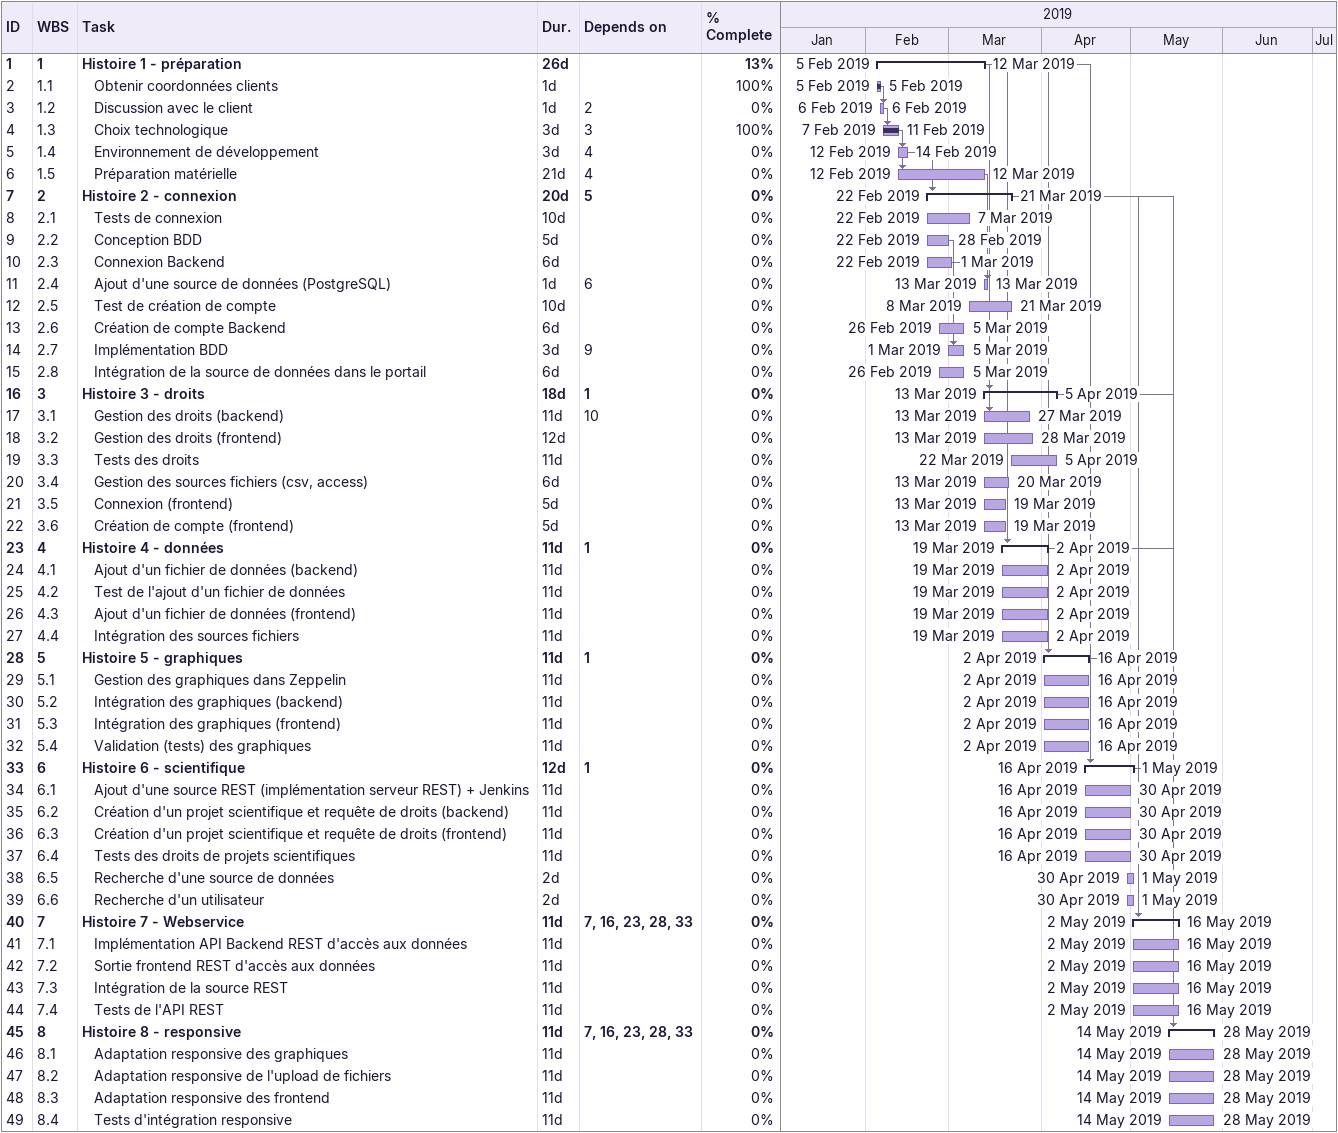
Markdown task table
| ID | WBS | Task | Duration | Start | Finish | Predecessors | % complete |
|---|---|---|---|---|---|---|---|
| 1 | 1 | **Histoire 1 - préparation** | 26d | 2019-02-05 | 2019-03-12 |  | 13 |
| 2 | 1.1 | Obtenir coordonnées clients | 1d | 2019-02-05 | 2019-02-05 |  | 100 |
| 3 | 1.2 | Discussion avec le client | 1d | 2019-02-06 | 2019-02-06 | 2 | 0 |
| 4 | 1.3 | Choix technologique | 3d | 2019-02-07 | 2019-02-11 | 3 | 100 |
| 5 | 1.4 | Environnement de développement | 3d | 2019-02-12 | 2019-02-14 | 4 | 0 |
| 6 | 1.5 | Préparation matérielle | 21d | 2019-02-12 | 2019-03-12 | 4 | 0 |
| 7 | 2 | **Histoire 2 - connexion** | 20d | 2019-02-22 | 2019-03-21 | 5 | 0 |
| 8 | 2.1 | Tests de connexion | 10d | 2019-02-22 | 2019-03-07 |  | 0 |
| 9 | 2.2 | Conception BDD | 5d | 2019-02-22 | 2019-02-28 |  | 0 |
| 10 | 2.3 | Connexion Backend | 6d | 2019-02-22 | 2019-03-01 |  | 0 |
| 11 | 2.4 | Ajout d'une source de données (PostgreSQL) | 1d | 2019-03-13 | 2019-03-13 | 6 | 0 |
| 12 | 2.5 | Test de création de compte | 10d | 2019-03-08 | 2019-03-21 |  | 0 |
| 13 | 2.6 | Création de compte Backend | 6d | 2019-02-26 | 2019-03-05 |  | 0 |
| 14 | 2.7 | Implémentation BDD | 3d | 2019-03-01 | 2019-03-05 | 9 | 0 |
| 15 | 2.8 | Intégration de la source de données dans le portail | 6d | 2019-02-26 | 2019-03-05 |  | 0 |
| 16 | 3 | **Histoire 3 - droits** | 18d | 2019-03-13 | 2019-04-05 | 1 | 0 |
| 17 | 3.1 | Gestion des droits (backend) | 11d | 2019-03-13 | 2019-03-27 | 10 | 0 |
| 18 | 3.2 | Gestion des droits (frontend) | 12d | 2019-03-13 | 2019-03-28 |  | 0 |
| 19 | 3.3 | Tests des droits | 11d | 2019-03-22 | 2019-04-05 |  | 0 |
| 20 | 3.4 | Gestion des sources fichiers (csv, access) | 6d | 2019-03-13 | 2019-03-20 |  | 0 |
| 21 | 3.5 | Connexion (frontend) | 5d | 2019-03-13 | 2019-03-19 |  | 0 |
| 22 | 3.6 | Création de compte (frontend) | 5d | 2019-03-13 | 2019-03-19 |  | 0 |
| 23 | 4 | **Histoire 4 - données** | 11d | 2019-03-19 | 2019-04-02 | 1 | 0 |
| 24 | 4.1 | Ajout d'un fichier de données (backend) | 11d | 2019-03-19 | 2019-04-02 |  | 0 |
| 25 | 4.2 | Test de l'ajout d'un fichier de données | 11d | 2019-03-19 | 2019-04-02 |  | 0 |
| 26 | 4.3 | Ajout d'un fichier de données (frontend) | 11d | 2019-03-19 | 2019-04-02 |  | 0 |
| 27 | 4.4 | Intégration des sources fichiers | 11d | 2019-03-19 | 2019-04-02 |  | 0 |
| 28 | 5 | **Histoire 5 - graphiques** | 11d | 2019-04-02 | 2019-04-16 | 1 | 0 |
| 29 | 5.1 | Gestion des graphiques dans Zeppelin | 11d | 2019-04-02 | 2019-04-16 |  | 0 |
| 30 | 5.2 | Intégration des graphiques (backend) | 11d | 2019-04-02 | 2019-04-16 |  | 0 |
| 31 | 5.3 | Intégration des graphiques (frontend) | 11d | 2019-04-02 | 2019-04-16 |  | 0 |
| 32 | 5.4 | Validation (tests) des graphiques | 11d | 2019-04-02 | 2019-04-16 |  | 0 |
| 33 | 6 | **Histoire 6 - scientifique** | 12d | 2019-04-16 | 2019-05-01 | 1 | 0 |
| 34 | 6.1 | Ajout d'une source REST (implémentation serveur REST) + Jenkins | 11d | 2019-04-16 | 2019-04-30 |  | 0 |
| 35 | 6.2 | Création d'un projet scientifique et requête de droits (backend) | 11d | 2019-04-16 | 2019-04-30 |  | 0 |
| 36 | 6.3 | Création d'un projet scientifique et requête de droits (frontend) | 11d | 2019-04-16 | 2019-04-30 |  | 0 |
| 37 | 6.4 | Tests des droits de projets scientifiques | 11d | 2019-04-16 | 2019-04-30 |  | 0 |
| 38 | 6.5 | Recherche d'une source de données | 2d | 2019-04-30 | 2019-05-01 |  | 0 |
| 39 | 6.6 | Recherche d'un utilisateur | 2d | 2019-04-30 | 2019-05-01 |  | 0 |
| 40 | 7 | **Histoire 7 - Webservice** | 11d | 2019-05-02 | 2019-05-16 | 7, 16, 23, 28, 33 | 0 |
| 41 | 7.1 | Implémentation API Backend REST d'accès aux données | 11d | 2019-05-02 | 2019-05-16 |  | 0 |
| 42 | 7.2 | Sortie frontend REST d'accès aux données | 11d | 2019-05-02 | 2019-05-16 |  | 0 |
| 43 | 7.3 | Intégration de la source REST | 11d | 2019-05-02 | 2019-05-16 |  | 0 |
| 44 | 7.4 | Tests de l'API REST | 11d | 2019-05-02 | 2019-05-16 |  | 0 |
| 45 | 8 | **Histoire 8 - responsive** | 11d | 2019-05-14 | 2019-05-28 | 7, 16, 23, 28, 33 | 0 |
| 46 | 8.1 | Adaptation responsive des graphiques | 11d | 2019-05-14 | 2019-05-28 |  | 0 |
| 47 | 8.2 | Adaptation responsive de l'upload de fichiers | 11d | 2019-05-14 | 2019-05-28 |  | 0 |
| 48 | 8.3 | Adaptation responsive des frontend | 11d | 2019-05-14 | 2019-05-28 |  | 0 |
| 49 | 8.4 | Tests d'intégration responsive | 11d | 2019-05-14 | 2019-05-28 |  | 0 |
